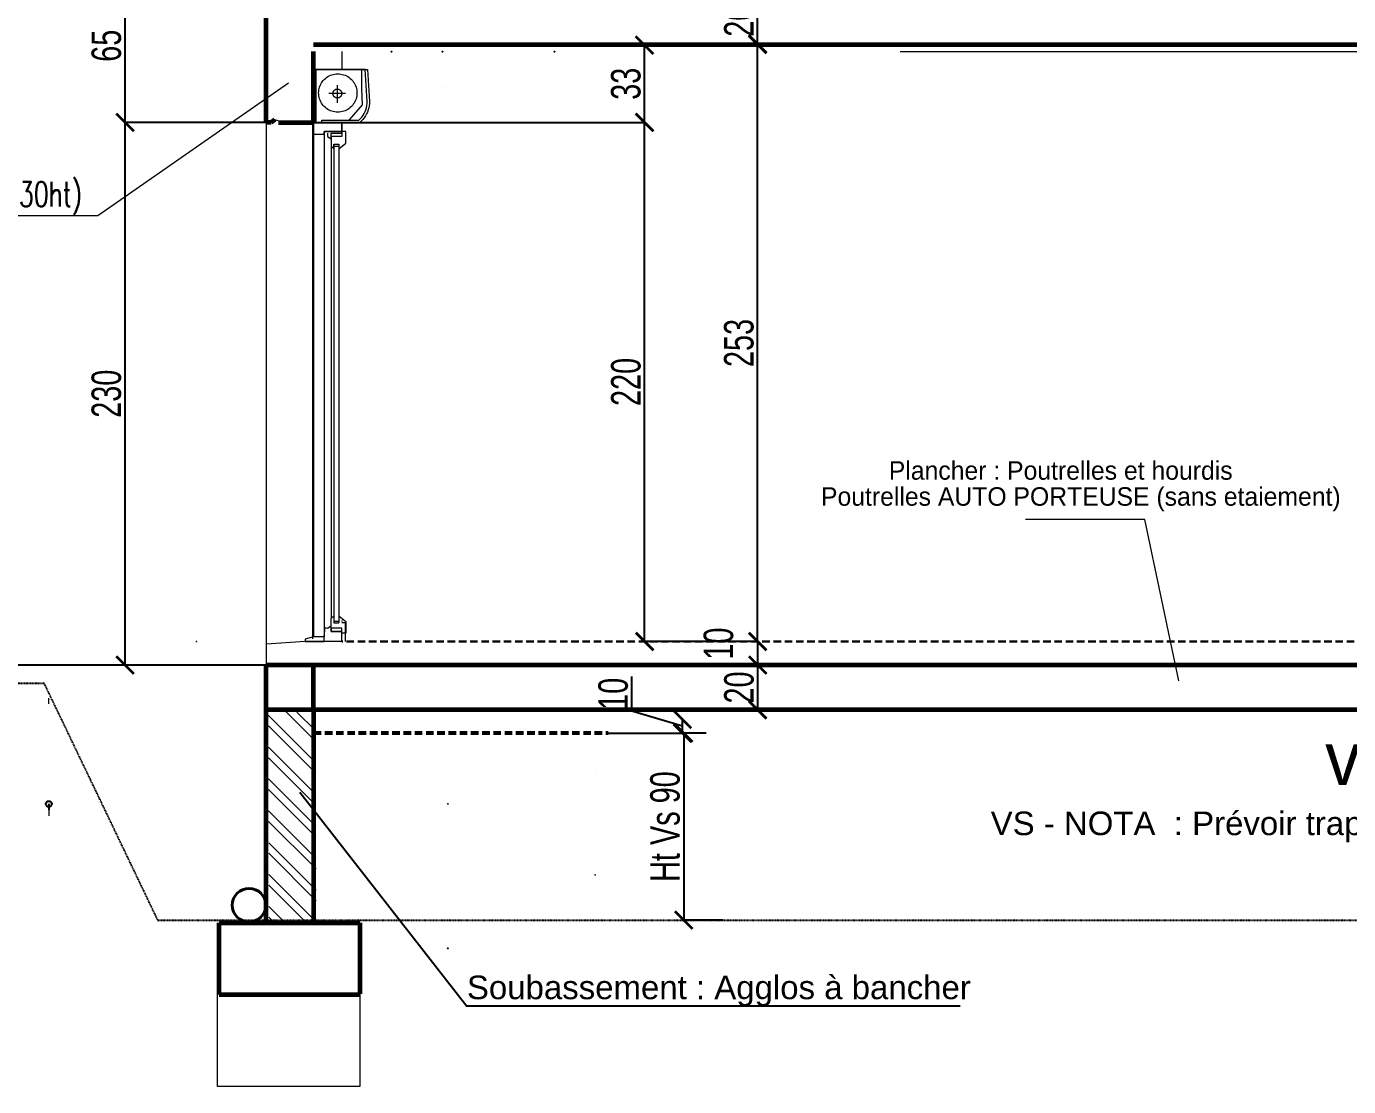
# Model space of a CAD drawing. Header units: metres. Extents: x -12536 to 12621, y -17191 to 9596.
# Drawn here: x -2293 to -1733, y -2888 to -2438 of the extents above; entities that cross this region are included whole.
import ezdxf

# ---------------------------------------------------------------- set-up
doc = ezdxf.new("R2010")
doc.units = ezdxf.units.M
doc.header["$MEASUREMENT"] = 0
doc.header["$PDMODE"] = 2
doc.header["$PDSIZE"] = 0.25
doc.linetypes.add('Cache (2)', pattern=[0.2, 0.1, -0.1])
doc.linetypes.add('CACHE2', pattern=[4.7625, 3.175, -1.5875])
for name, color, linetype, lineweight in [('B-COT', 1, 'Continuous', 18), ('B-HAC', 8, 'Continuous', 9), ('B-TEXT-LINTEAU', 3, 'Continuous', 30), ('B-VOILE-BA', 7, 'Continuous', 60)]:
    doc.layers.add(name, color=color, linetype=linetype, lineweight=lineweight)
for name, color, linetype in [('B-HATCH-RELEVE', 7, 'Continuous'), ('Calque commun', 7, 'Continuous'), ('Cotations', 7, 'Continuous')]:
    doc.layers.add(name, color=color, linetype=linetype)
doc.styles.add('Arial3', font='arial.ttf', dxfattribs={"height": 0.1})
doc.styles.add('Century Gothic4', font='GOTHIC.TTF', dxfattribs={"height": 0.4})
doc.styles.add('TEXTE', font='arial.ttf', dxfattribs={"width": 0.7})
doc.styles.add('TEXTE100', font='romans.shx', dxfattribs={"width": 0.7, "height": 0.3})
doc.dimstyles.new('COT 50', dxfattribs={"dimscale": 0.05, "dimtxt": 250, "dimasz": 150, "dimexe": 1, "dimexo": 2, "dimgap": 30, "dimtad": 1, "dimdec": 1, "dimrnd": 0.5, "dimzin": 12, "dimdsep": 46, "dimtxsty": 'TEXTE', "dimblk1": 'ARCHTICK', "dimblk2": 'ARCHTICK', "dimsah": 1, "dimcen": 0, "dimdle": 1.5, "dimclrd": 1, "dimclre": 1, "dimclrt": 3, "dimadec": 0, "dimazin": 0, "dimtfac": 1, "dimtdec": 1, "dimtmove": 0, "dimatfit": 3, "dimldrblk": 'ARCHTICK', "dimfxl": 1, "dimtolj": 1, "dimtzin": 0, "dimarcsym": 0})

# ---------------------------------------------------------------- blocks, each defined once
blk = doc.blocks.new('_ArchTick')
at = {"color": 0, "linetype": 'ByBlock', "const_width": 0.15}
blk.add_lwpolyline([(-0.5, -0.5), (0.5, 0.5)], dxfattribs=at)
blk = doc.blocks.new('*D1918')
at = {"layer": 'B-HATCH-RELEVE', "color": 1, "lineweight": -2, "transparency": 16777216}
for p, q in [((-1983.49, -2708.87), (-1983.44, -2708.87)), ((-1983.39, -2727.94), (-1983.39, -2708.79)), ((-2037.22, -2727.87), (-1983.34, -2727.87))]:
    blk.add_line(p, q, dxfattribs=at)
at = {"layer": 'Defpoints', "color": 0, "transparency": 16777216}
for p in [(-1983.39, -2708.87), (-1983.39, -2708.87), (-2037.32, -2727.87)]:
    blk.add_point(p, dxfattribs=at)
at = {"layer": 'B-HATCH-RELEVE', "color": 1, "lineweight": -2, "transparency": 16777216, "xscale": 7.5, "yscale": 7.5, "zscale": 7.5}
for p, rotation in [((-1983.39, -2708.87), 90), ((-1983.39, -2727.87), 270)]:
    blk.add_blockref('_ArchTick', p, dxfattribs=dict(at, rotation=rotation))
at = {"layer": 'B-HATCH-RELEVE', "color": 3, "transparency": 16777216, "insert": (-1991.27, -2718.37), "char_height": 12.5, "attachment_point": 5, "rotation": 90, "style": 'TEXTE'}
blk.add_mtext('\\A1;20', dxfattribs=at)
blk = doc.blocks.new('*D1919')
at = {"layer": 'B-HATCH-RELEVE', "color": 1, "lineweight": -2, "transparency": 16777216}
for p, q in [((-1983.39, -2698.86), (-1983.44, -2698.86)), ((-1983.39, -2708.94), (-1983.39, -2698.79)), ((-1983.49, -2708.87), (-1983.44, -2708.87))]:
    blk.add_line(p, q, dxfattribs=at)
at = {"layer": 'Defpoints', "color": 0, "transparency": 16777216}
for p in [(-1983.39, -2698.86), (-1983.29, -2698.86), (-1983.39, -2708.87)]:
    blk.add_point(p, dxfattribs=at)
at = {"layer": 'B-HATCH-RELEVE', "color": 1, "lineweight": -2, "transparency": 16777216, "xscale": 7.5, "yscale": 7.5, "zscale": 7.5}
for p, rotation in [((-1983.39, -2698.86), 90), ((-1983.39, -2708.87), 270)]:
    blk.add_blockref('_ArchTick', p, dxfattribs=dict(at, rotation=rotation))
at = {"layer": 'B-HATCH-RELEVE', "color": 3, "transparency": 16777216, "insert": (-1999.95, -2699.76), "char_height": 12.5, "attachment_point": 5, "rotation": 90, "style": 'TEXTE'}
blk.add_mtext('\\A1;10', dxfattribs=at)
blk = doc.blocks.new('*D1912')
at = {"layer": 'B-HATCH-RELEVE', "color": 1, "lineweight": -2, "transparency": 16777216}
for p, q in [((-1983.53, -2445.83), (-1983.48, -2445.83)), ((-1983.43, -2698.94), (-1983.43, -2445.76)), ((-1983.39, -2698.86), (-1983.48, -2698.86))]:
    blk.add_line(p, q, dxfattribs=at)
at = {"layer": 'Defpoints', "color": 0, "transparency": 16777216}
for p in [(-1983.43, -2445.83), (-1983.43, -2445.83), (-1983.29, -2698.86)]:
    blk.add_point(p, dxfattribs=at)
at = {"layer": 'B-HATCH-RELEVE', "color": 1, "lineweight": -2, "transparency": 16777216, "xscale": 7.5, "yscale": 7.5, "zscale": 7.5}
for p, rotation in [((-1983.43, -2445.83), 90), ((-1983.43, -2698.86), 270)]:
    blk.add_blockref('_ArchTick', p, dxfattribs=dict(at, rotation=rotation))
at = {"layer": 'B-HATCH-RELEVE', "color": 3, "transparency": 16777216, "insert": (-1991.32, -2572.35), "char_height": 12.5, "attachment_point": 5, "rotation": 90, "style": 'TEXTE'}
blk.add_mtext('\\A1;253', dxfattribs=at)
blk = doc.blocks.new('*D1913')
at = {"layer": 'B-HATCH-RELEVE', "color": 1, "lineweight": -2, "transparency": 16777216}
for p, q in [((-1983.49, -2425.86), (-1983.46, -2425.86)), ((-1983.41, -2445.71), (-1983.41, -2425.79)), ((-1983.51, -2445.64), (-1983.46, -2445.64))]:
    blk.add_line(p, q, dxfattribs=at)
at = {"layer": 'Defpoints', "color": 0, "transparency": 16777216}
for p in [(-1983.41, -2425.86), (-1983.39, -2425.86), (-1983.41, -2445.64)]:
    blk.add_point(p, dxfattribs=at)
at = {"layer": 'B-HATCH-RELEVE', "color": 1, "lineweight": -2, "transparency": 16777216, "xscale": 7.5, "yscale": 7.5, "zscale": 7.5}
for p, rotation in [((-1983.41, -2425.86), 90), ((-1983.41, -2445.64), 270)]:
    blk.add_blockref('_ArchTick', p, dxfattribs=dict(at, rotation=rotation))
at = {"layer": 'B-HATCH-RELEVE', "color": 3, "transparency": 16777216, "insert": (-1991.29, -2435.75), "char_height": 12.5, "attachment_point": 5, "rotation": 90, "style": 'TEXTE'}
blk.add_mtext('\\A1;20', dxfattribs=at)
blk = doc.blocks.new('*D1922')
at = {"layer": 'B-HATCH-RELEVE', "color": 1, "lineweight": -2, "transparency": 16777216}
for p, q in [((-2191.77, -2165.86), (-2411.03, -2165.86)), ((-2410.98, -2708.94), (-2410.98, -2165.78)), ((-2191.77, -2708.87), (-2411.03, -2708.87))]:
    blk.add_line(p, q, dxfattribs=at)
at = {"layer": 'Defpoints', "color": 0, "transparency": 16777216}
for p in [(-2410.98, -2165.86), (-2191.67, -2165.86), (-2191.67, -2708.87)]:
    blk.add_point(p, dxfattribs=at)
at = {"layer": 'B-HATCH-RELEVE', "color": 1, "lineweight": -2, "transparency": 16777216, "xscale": 7.5, "yscale": 7.5, "zscale": 7.5}
for p, rotation in [((-2410.98, -2165.86), 90), ((-2410.98, -2708.87), 270)]:
    blk.add_blockref('_ArchTick', p, dxfattribs=dict(at, rotation=rotation))
at = {"layer": 'B-HATCH-RELEVE', "color": 3, "transparency": 16777216, "insert": (-2418.87, -2437.36), "char_height": 12.5, "attachment_point": 5, "rotation": 90, "style": 'TEXTE'}
blk.add_mtext('\\A1;543', dxfattribs=at)
blk = doc.blocks.new('*D1923')
at = {"layer": 'B-HATCH-RELEVE', "color": 1, "lineweight": -2, "transparency": 16777216}
for p, q in [((-2191.77, -2478.86), (-2251.53, -2478.86)), ((-2251.48, -2708.94), (-2251.48, -2478.79)), ((-2236.98, -2708.87), (-2251.53, -2708.87))]:
    blk.add_line(p, q, dxfattribs=at)
at = {"layer": 'Defpoints', "color": 0, "transparency": 16777216}
for p in [(-2251.48, -2478.86), (-2191.67, -2478.86), (-2236.88, -2708.87)]:
    blk.add_point(p, dxfattribs=at)
at = {"layer": 'B-HATCH-RELEVE', "color": 1, "lineweight": -2, "transparency": 16777216, "xscale": 7.5, "yscale": 7.5, "zscale": 7.5}
for p, rotation in [((-2251.48, -2478.86), 90), ((-2251.48, -2708.87), 270)]:
    blk.add_blockref('_ArchTick', p, dxfattribs=dict(at, rotation=rotation))
at = {"layer": 'B-HATCH-RELEVE', "color": 3, "transparency": 16777216, "insert": (-2259.36, -2593.86), "char_height": 12.5, "attachment_point": 5, "rotation": 90, "style": 'TEXTE'}
blk.add_mtext('\\A1;230', dxfattribs=at)
blk = doc.blocks.new('*D1924')
at = {"layer": 'B-HATCH-RELEVE', "color": 1, "lineweight": -2, "transparency": 16777216}
for p, q in [((-2191.77, -2413.86), (-2251.53, -2413.86)), ((-2251.48, -2478.94), (-2251.48, -2413.79)), ((-2191.77, -2478.86), (-2251.53, -2478.86))]:
    blk.add_line(p, q, dxfattribs=at)
at = {"layer": 'Defpoints', "color": 0, "transparency": 16777216}
for p in [(-2251.48, -2413.86), (-2191.67, -2413.86), (-2191.67, -2478.86)]:
    blk.add_point(p, dxfattribs=at)
at = {"layer": 'B-HATCH-RELEVE', "color": 1, "lineweight": -2, "transparency": 16777216, "xscale": 7.5, "yscale": 7.5, "zscale": 7.5}
for p, rotation in [((-2251.48, -2413.86), 90), ((-2251.48, -2478.86), 270)]:
    blk.add_blockref('_ArchTick', p, dxfattribs=dict(at, rotation=rotation))
at = {"layer": 'B-HATCH-RELEVE', "color": 3, "transparency": 16777216, "insert": (-2259.36, -2446.36), "char_height": 12.5, "attachment_point": 5, "rotation": 90, "style": 'TEXTE'}
blk.add_mtext('\\A1;65', dxfattribs=at)
blk = doc.blocks.new('*D1927')
at = {"layer": 'B-HATCH-RELEVE', "color": 1, "lineweight": -2, "transparency": 16777216}
for p, q in [((-2171.57, -2478.86), (-2031.25, -2478.86)), ((-2031.3, -2698.94), (-2031.3, -2478.79)), ((-1983.54, -2698.86), (-2031.35, -2698.86))]:
    blk.add_line(p, q, dxfattribs=at)
at = {"layer": 'Defpoints', "color": 0, "transparency": 16777216}
for p in [(-2171.67, -2478.86), (-2031.3, -2478.86), (-1983.44, -2698.86)]:
    blk.add_point(p, dxfattribs=at)
at = {"layer": 'B-HATCH-RELEVE', "color": 1, "lineweight": -2, "transparency": 16777216, "xscale": 7.5, "yscale": 7.5, "zscale": 7.5}
for p, rotation in [((-2031.3, -2478.86), 90), ((-2031.3, -2698.86), 270)]:
    blk.add_blockref('_ArchTick', p, dxfattribs=dict(at, rotation=rotation))
at = {"layer": 'B-HATCH-RELEVE', "color": 3, "transparency": 16777216, "insert": (-2039.19, -2588.86), "char_height": 12.5, "attachment_point": 5, "rotation": 90, "style": 'TEXTE'}
blk.add_mtext('\\A1;220', dxfattribs=at)
blk = doc.blocks.new('*D1928')
at = {"layer": 'B-HATCH-RELEVE', "color": 1, "lineweight": -2, "transparency": 16777216}
for p, q in [((-2031.44, -2446.09), (-2031.39, -2446.09)), ((-2031.34, -2478.94), (-2031.34, -2446.02)), ((-2171.57, -2478.86), (-2031.29, -2478.86))]:
    blk.add_line(p, q, dxfattribs=at)
at = {"layer": 'Defpoints', "color": 0, "transparency": 16777216}
for p in [(-2031.34, -2446.09), (-2031.34, -2446.09), (-2171.67, -2478.86)]:
    blk.add_point(p, dxfattribs=at)
at = {"layer": 'B-HATCH-RELEVE', "color": 1, "lineweight": -2, "transparency": 16777216, "xscale": 7.5, "yscale": 7.5, "zscale": 7.5}
for p, rotation in [((-2031.34, -2446.09), 90), ((-2031.34, -2478.86), 270)]:
    blk.add_blockref('_ArchTick', p, dxfattribs=dict(at, rotation=rotation))
at = {"layer": 'B-HATCH-RELEVE', "color": 3, "transparency": 16777216, "insert": (-2039.22, -2462.48), "char_height": 12.5, "attachment_point": 5, "rotation": 90, "style": 'TEXTE'}
blk.add_mtext('\\A1;33', dxfattribs=at)
blk = doc.blocks.new('*D1916')
at = {"layer": 'B-HATCH-RELEVE', "color": 1, "lineweight": -2, "transparency": 16777216}
for p, q in [((-2005.26, -2737.73), (-2014.77, -2737.73)), ((-2014.72, -2737.65), (-2014.72, -2817.01)), ((-1998.09, -2816.94), (-2014.77, -2816.94))]:
    blk.add_line(p, q, dxfattribs=at)
at = {"layer": 'Defpoints', "color": 0, "transparency": 16777216}
for p in [(-2005.16, -2737.73, 0), (-2014.72, -2816.94), (-1997.99, -2816.94, 0)]:
    blk.add_point(p, dxfattribs=at)
at = {"layer": 'B-HATCH-RELEVE', "color": 1, "lineweight": -2, "transparency": 16777216, "xscale": 7.5, "yscale": 7.5, "zscale": 7.5}
for p, rotation in [((-2014.72, -2737.73), 90), ((-2014.72, -2816.94), 270)]:
    blk.add_blockref('_ArchTick', p, dxfattribs=dict(at, rotation=rotation))
at = {"layer": 'B-HATCH-RELEVE', "color": 3, "transparency": 16777216, "insert": (-2022.61, -2777.33), "char_height": 12.5, "attachment_point": 5, "rotation": 90, "style": 'TEXTE'}
blk.add_mtext('\\A1;Ht Vs 90', dxfattribs=at)
blk = doc.blocks.new('*D1917')
at = {"layer": 'B-HATCH-RELEVE', "color": 1, "lineweight": -2, "transparency": 16777216}
for p, q in [((-2036.71, -2728.4), (-2036.71, -2713.72)), ((-2015.26, -2734.83), (-2036.71, -2728.4)), ((-2015.36, -2731.93), (-2015.31, -2731.93)), ((-2015.26, -2737.8), (-2015.26, -2731.86)), ((-2047.09, -2737.73), (-2015.21, -2737.73))]:
    blk.add_line(p, q, dxfattribs=at)
at = {"layer": 'Defpoints', "color": 0, "transparency": 16777216}
for p in [(-2015.26, -2731.93), (-2015.26, -2731.93), (-2047.19, -2737.73)]:
    blk.add_point(p, dxfattribs=at)
at = {"layer": 'B-HATCH-RELEVE', "color": 1, "lineweight": -2, "transparency": 16777216, "xscale": 7.5, "yscale": 7.5, "zscale": 7.5}
for p, rotation in [((-2015.26, -2731.93), 90), ((-2015.26, -2737.73), 270)]:
    blk.add_blockref('_ArchTick', p, dxfattribs=dict(at, rotation=rotation))
at = {"layer": 'B-HATCH-RELEVE', "color": 3, "transparency": 16777216, "insert": (-2044.59, -2721.06), "char_height": 12.5, "attachment_point": 5, "rotation": 90, "style": 'TEXTE'}
blk.add_mtext('\\A1;10', dxfattribs=at)

msp = doc.modelspace()

# ---------------------------------------------------------------- hatches: boundary and pattern name
at = {"layer": 'B-HAC'}
h = msp.add_hatch(dxfattribs=at)
h.set_pattern_fill('ANSI32', color=1, angle=-90)
h.set_pattern_definition([(315, (89915.155, 60194.597), (6.7351921, 6.7351921), []), (315, (89915.155, 60190.107), (6.7351921, 6.7351921), [])])
h.paths.add_polyline_path([(-2170.793, -2728.876), (-2190.791, -2728.605), (-2190.494, -2817.934), (-2170.494, -2817.934)])

# ---------------------------------------------------------------- linework, layer by layer
at = {"color": 0, "linetype": 'ByBlock', "lineweight": -2}
for p, q in [((-2138.521, -2448.864), (-2138.521, -2448.839)), ((-2116.913, -2448.864), (-2116.913, -2448.889)), ((-2069.472, -2448.864), (-2069.472, -2448.839)), ((-2069.472, -2448.864), (-2069.472, -2448.889)), ((-2116.913, -2478.864), (-2116.913, -2478.839)), ((-2116.913, -2478.864), (-2116.913, -2478.889)), ((-2221.2, -2698.865), (-2221.2, -2698.84)), ((-2116.913, -2698.864), (-2116.913, -2698.839)), ((-2069.472, -2698.864), (-2069.472, -2698.839)), ((-2052.23, -2698.864), (-2052.23, -2698.839)), ((-2052.23, -2698.864), (-2052.23, -2698.889)), ((-2052.23, -2708.865), (-2052.23, -2708.84)), ((-2052.23, -2708.865), (-2052.23, -2708.89)), ((-2114.711, -2727.866), (-2114.711, -2727.891)), ((-2191.672, -2747.85), (-2191.647, -2747.85)), ((-2171.672, -2747.85), (-2171.697, -2747.85)), ((-2283.78, -2767.74), (-2283.78, -2770.24)), ((-2114.711, -2767.74), (-2114.711, -2767.715)), ((-2114.711, -2767.74), (-2114.711, -2767.765)), ((-2052.23, -2797.74), (-2052.23, -2797.715)), ((-2114.711, -2828.939), (-2114.711, -2828.914)), ((-2211.303, -2839.006), (-2211.278, -2839.006)), ((-2151.672, -2839.006), (-2151.697, -2839.006))]:
    msp.add_line(p, q, dxfattribs=at)
at = {"color": 6, "lineweight": 18}
for p, q in [((-1819.263, -2647.22), (-1869.838, -2647.22)), ((-1804.906, -2715.59), (-1819.263, -2647.22))]:
    msp.add_line(p, q, dxfattribs=at)
at = {"color": 3, "linetype": 'Cache (2)'}
for p, q in [((-2285.69, -2716.68), (-2333.969, -2716.68)), ((-2237.411, -2817.382), (-2285.69, -2716.68)), ((-1254.629, -2817.126), (-2237.411, -2817.126))]:
    msp.add_line(p, q, dxfattribs=at)
for p, q in [((-2106.639, -2853.524), (-2177.354, -2762.875)), ((-1897.52, -2853.512), (-2106.775, -2853.512))]:
    msp.add_line(p, q)
at = {"color": 0, "linetype": 'ByBlock', "lineweight": -2}
for centre, radius in [((-2138.521, -2448.864), 0.0125), ((-2116.913, -2448.864), 0.0125), ((-2069.472, -2448.864), 0.0125), ((-2069.472, -2448.864), 0.0125), ((-2116.913, -2478.864), 0.0125), ((-2116.913, -2478.864), 0.0125), ((-2221.2, -2698.865), 0.0125), ((-2116.913, -2698.864), 0.0125), ((-2069.472, -2698.864), 0.0125), ((-2052.23, -2698.864), 0.0125), ((-2052.23, -2698.864), 0.0125), ((-2052.23, -2708.865), 0.0125), ((-2052.23, -2708.865), 0.0125), ((-2114.711, -2727.866), 0.0125), ((-2191.672, -2747.85), 0.0125), ((-2171.672, -2747.85), 0.0125), ((-2283.78, -2767.74), 1.25), ((-2114.711, -2767.74), 0.0125), ((-2114.711, -2767.74), 0.0125), ((-2052.23, -2797.74), 0.0125), ((-2114.711, -2828.939), 0.0125), ((-2211.303, -2839.006), 0.0125), ((-2151.672, -2839.006), 0.0125)]:
    msp.add_circle(centre, radius, dxfattribs=at)
at = {"color": 6, "lineweight": 40}
msp.add_circle((-2198.935, -2810.641), 7.105, dxfattribs=at)
at = {"layer": 'B-COT'}
for p, q in [((-2262.976, -2518.256), (-2182.284, -2462.139)), ((-2342.709, -2518.256), (-2262.976, -2518.256))]:
    msp.add_line(p, q, dxfattribs=at)
at = {"layer": 'B-COT', "color": 0, "linetype": 'CACHE2', "lineweight": 53}
msp.add_line((-2171.565, -2737.526), (-2046.753, -2737.616), dxfattribs=at)
at = {"layer": 'B-COT'}
msp.add_lwpolyline([(-2212.298, -2848.223), (-2152.02, -2848.223), (-2152.02, -2887.525), (-2212.298, -2887.525)], close=True, dxfattribs=at)
at = {"layer": 'B-VOILE-BA'}
for p, q in [((-2191.672, -2478.864), (-2191.672, -2413.863)), ((-2171.672, -2445.864), (-1311.511, -2445.864)), ((-2171.672, -2478.863), (-2171.672, -2448.864)), ((-2189.523, -2478.864), (-2191.672, -2478.864)), ((-2188.023, -2477.706), (-2189.523, -2478.863)), ((-2186.493, -2478.864), (-2171.672, -2478.864)), ((-2191.672, -2818.178), (-2191.672, -2708.865)), ((-1291.511, -2708.865), (-2191.672, -2708.865)), ((-2171.672, -2727.866), (-2171.672, -2708.865)), ((-1311.51, -2727.866), (-2191.672, -2727.866)), ((-2171.672, -2727.866), (-2171.672, -2818.178)), ((-2211.672, -2818.178), (-2151.956, -2818.178)), ((-2211.672, -2848.178), (-2211.672, -2818.178)), ((-2151.956, -2818.178), (-2151.956, -2848.178)), ((-2151.956, -2848.698), (-2211.672, -2848.698))]:
    msp.add_line(p, q, dxfattribs=at)
at = {"layer": 'Calque commun', "color": 7, "linetype": 'Continuous', "lineweight": 20}
for p, q in [((-2171.672, -2448.864), (-2171.672, -2478.864)), ((-2171.672, -2448.865), (-2171.672, -2478.864)), ((-2159.672, -2448.864), (-2159.672, -2456.497)), ((-1923.059, -2448.864), (-1358.536, -2448.864)), ((-2184.022, -2478.863), (-2188.023, -2477.706)), ((-2184.022, -2478.864), (-2171.672, -2478.864)), ((-2172.012, -2478.864), (-2159.672, -2478.864)), ((-2171.672, -2478.864), (-2171.672, -2483.862)), ((-2159.672, -2481.806), (-2159.672, -2478.864)), ((-2159.672, -2478.864), (-2159.672, -2482.666)), ((-2171.672, -2483.862), (-2167.18, -2483.862)), ((-2159.672, -2482.666), (-2167.18, -2482.666)), ((-2167.18, -2482.666), (-2167.18, -2483.862)), ((-2167.18, -2483.862), (-2167.18, -2482.666)), ((-2167.18, -2482.666), (-2159.672, -2482.666)), ((-2175.12, -2698.865), (-2191.672, -2699.97)), ((-2191.672, -2699.97), (-2191.672, -2708.865)), ((-2159.672, -2698.865), (-2175.12, -2698.865)), ((-2161.671, -2708.865), (-2161.671, -2708.865)), ((-2161.671, -2708.865), (-2161.671, -2708.865)), ((-2161.671, -2708.865), (-2161.671, -2708.865)), ((-2161.671, -2708.865), (-2161.671, -2708.865))]:
    msp.add_line(p, q, dxfattribs=at)
at = {"layer": 'Calque commun', "color": 7, "linetype": 'Continuous', "lineweight": 5}
for p, q in [((-2151.091, -2464.426), (-2151.091, -2456.497)), ((-2161.528, -2470.59), (-2161.528, -2463.107)), ((-2150.81, -2471.375), (-2151.091, -2464.426)), ((-2158.122, -2466.62), (-2165.129, -2466.62)), ((-2156.377, -2477.756), (-2150.81, -2471.375)), ((-2156.377, -2477.756), (-2150.81, -2471.375)), ((-2191.672, -2478.864), (-2191.672, -2702.055)), ((-2172.012, -2478.864), (-2159.672, -2478.864)), ((-2172.012, -2478.864), (-2159.672, -2478.864)), ((-2172.012, -2478.864), (-2172.012, -2697.768)), ((-2159.672, -2478.864), (-2171.672, -2478.864)), ((-2159.672, -2478.864), (-2171.672, -2478.864)), ((-2159.672, -2483.363), (-2159.672, -2478.864)), ((-2159.672, -2483.363), (-2159.672, -2478.864)), ((-2171.672, -2483.862), (-2171.672, -2696.864)), ((-2167.18, -2483.862), (-2167.174, -2696.865)), ((-2165.671, -2483.363), (-2165.671, -2484.863)), ((-2165.671, -2483.363), (-2165.671, -2484.863)), ((-2165.671, -2484.863), (-2164.172, -2485.864)), ((-2165.671, -2484.863), (-2164.172, -2485.864)), ((-2164.172, -2484.863), (-2164.172, -2483.363)), ((-2164.172, -2483.363), (-2159.672, -2483.363)), ((-2164.172, -2484.863), (-2164.172, -2483.363)), ((-2164.172, -2483.363), (-2159.672, -2483.363)), ((-2164.172, -2485.864), (-2164.172, -2484.863)), ((-2159.672, -2484.863), (-2164.172, -2484.863)), ((-2164.172, -2484.863), (-2164.172, -2488.939)), ((-2164.172, -2485.864), (-2164.172, -2484.863)), ((-2159.672, -2484.863), (-2164.172, -2484.863)), ((-2164.172, -2484.863), (-2164.172, -2488.939)), ((-2160.946, -2490.099), (-2157.873, -2487.666)), ((-2160.946, -2490.099), (-2157.873, -2487.666)), ((-2157.873, -2482.666), (-2159.672, -2482.666)), ((-2159.672, -2482.666), (-2159.672, -2484.863)), ((-2157.873, -2482.666), (-2159.672, -2482.666)), ((-2159.672, -2482.666), (-2159.672, -2484.863)), ((-2157.873, -2487.666), (-2157.873, -2482.666)), ((-2157.873, -2487.666), (-2157.873, -2482.666)), ((-2164.172, -2488.939), (-2162.946, -2490.096)), ((-2164.172, -2488.939), (-2162.946, -2490.096)), ((-2164.172, -2488.939), (-2164.172, -2689.096)), ((-2162.946, -2488.939), (-2162.946, -2488.131)), ((-2162.946, -2488.131), (-2160.946, -2488.131)), ((-2162.946, -2488.939), (-2162.946, -2488.131)), ((-2162.946, -2488.131), (-2160.946, -2488.131)), ((-2162.946, -2488.131), (-2162.946, -2690.899)), ((-2162.946, -2490.096), (-2162.946, -2488.939)), ((-2162.946, -2488.939), (-2160.946, -2488.939)), ((-2162.946, -2490.096), (-2162.946, -2488.939)), ((-2162.946, -2488.939), (-2160.946, -2488.939)), ((-2160.946, -2488.131), (-2160.946, -2490.099)), ((-2160.946, -2488.131), (-2160.946, -2490.099)), ((-2160.946, -2488.131), (-2160.946, -2690.899)), ((-2164.172, -2689.096), (-2162.946, -2687.94)), ((-2164.172, -2693.172), (-2164.172, -2689.096)), ((-2160.946, -2687.936), (-2157.873, -2690.37)), ((-2167.174, -2696.865), (-2166.732, -2692.946)), ((-2166.732, -2692.946), (-2165.671, -2693.172)), ((-2165.671, -2693.172), (-2164.172, -2692.172)), ((-2164.172, -2694.672), (-2164.172, -2691.888)), ((-2164.172, -2693.172), (-2164.172, -2694.672)), ((-2159.672, -2693.172), (-2164.172, -2693.172)), ((-2159.672, -2694.672), (-2164.172, -2694.672)), ((-2164.172, -2694.672), (-2159.672, -2694.672)), ((-2162.946, -2690.305), (-2160.946, -2690.305)), ((-2162.946, -2690.899), (-2160.946, -2690.899)), ((-2159.672, -2689.983), (-2159.672, -2690.393)), ((-2159.672, -2690.864), (-2158.172, -2690.864)), ((-2159.672, -2698.672), (-2159.672, -2693.172)), ((-2158.172, -2690.864), (-2158.172, -2698.864)), ((-2157.873, -2690.37), (-2157.873, -2695.37)), ((-2157.873, -2695.37), (-2159.672, -2695.37))]:
    msp.add_line(p, q, dxfattribs=at)
at = {"layer": 'Calque commun', "color": 5, "linetype": 'CACHE2', "lineweight": 30}
msp.add_line((-1311.511, -2698.865), (-2159.672, -2698.865), dxfattribs=at)
at = {"layer": 'Calque commun', "color": 7, "linetype": 'Continuous', "lineweight": 5}
for points, invisible_edges in [([(-2171.672, -2456.497), (-2170.671, -2478.864), (-2171.672, -2478.864)], 1), ([(-2170.671, -2456.497), (-2170.671, -2478.864), (-2171.672, -2456.497)], 14), ([(-2171.672, -2456.497), (-2148.784, -2456.497), (-2149.699, -2456.497)], 14), ([(-2149.699, -2456.497), (-2170.671, -2456.497), (-2171.672, -2456.497)], 14), ([(-2170.671, -2456.497), (-2171.672, -2478.864), (-2171.672, -2456.497)], 13), ([(-2170.671, -2456.497), (-2170.671, -2478.864), (-2171.672, -2478.864)], 12), ([(-2166.612, -2460.207), (-2166.111, -2459.812), (-2165.024, -2459.145)], 14), ([(-2166.111, -2459.812), (-2165.581, -2459.457), (-2165.024, -2459.145)], 12), ([(-2165.024, -2459.145), (-2164.444, -2458.878), (-2163.845, -2458.657)], 12), ([(-2162.606, -2458.36), (-2163.845, -2458.657), (-2163.231, -2458.484)], 1), ([(-2162.606, -2458.36), (-2161.972, -2458.285), (-2161.334, -2458.26)], 12), ([(-2161.334, -2458.26), (-2160.696, -2458.285), (-2160.063, -2458.36)], 12), ([(-2157.645, -2459.145), (-2160.063, -2458.36), (-2159.437, -2458.484)], 13), ([(-2157.645, -2459.145), (-2159.437, -2458.484), (-2158.823, -2458.657)], 13), ([(-2157.645, -2459.145), (-2158.823, -2458.657), (-2158.224, -2458.878)], 1), ([(-2157.645, -2459.145), (-2157.088, -2459.457), (-2156.557, -2459.812)], 12), ([(-2157.645, -2459.145), (-2156.557, -2459.812), (-2156.056, -2460.207)], 13), ([(-2148.784, -2456.497), (-2148.867, -2469.989), (-2149.699, -2456.497)], 13), ([(-2148.784, -2456.497), (-2148.867, -2469.989), (-2149.699, -2456.497)], 13), ([(-2148.784, -2456.497), (-2147.877, -2469.989), (-2148.867, -2469.989)], 14), ([(-2148.784, -2456.497), (-2147.877, -2469.989), (-2148.867, -2469.989)], 14), ([(-2169.361, -2465.115), (-2169.461, -2466.387), (-2169.436, -2465.749)], 1), ([(-2168.575, -2462.697), (-2169.361, -2465.115), (-2169.237, -2464.49)], 13), ([(-2169.063, -2463.875), (-2168.575, -2462.697), (-2169.237, -2464.49)], 3), ([(-2169.063, -2463.875), (-2168.843, -2463.276), (-2168.575, -2462.697)], 12), ([(-2168.575, -2462.697), (-2167.909, -2461.61), (-2167.514, -2461.109)], 13), ([(-2168.575, -2462.697), (-2168.264, -2462.14), (-2167.909, -2461.61)], 12), ([(-2166.612, -2460.207), (-2167.514, -2461.109), (-2167.081, -2460.64)], 1), ([(-2162.752, -2465.186), (-2162.384, -2464.94), (-2162.861, -2465.287)], 3), ([(-2162.752, -2465.186), (-2162.636, -2465.095), (-2162.384, -2464.94)], 14), ([(-2162.636, -2465.095), (-2162.513, -2465.012), (-2162.384, -2464.94)], 12), ([(-2162.384, -2464.94), (-2162.25, -2464.878), (-2162.111, -2464.827)], 12), ([(-2162.111, -2464.827), (-2161.968, -2464.786), (-2161.823, -2464.758)], 12), ([(-2161.823, -2464.758), (-2161.676, -2464.74), (-2161.528, -2464.734)], 12), ([(-2161.528, -2464.734), (-2161.38, -2464.74), (-2161.233, -2464.758)], 12), ([(-2160.945, -2464.827), (-2161.233, -2464.758), (-2161.088, -2464.786)], 1), ([(-2160.672, -2464.94), (-2160.945, -2464.827), (-2160.806, -2464.878)], 1), ([(-2160.672, -2464.94), (-2160.303, -2465.186), (-2160.195, -2465.287)], 13), ([(-2160.672, -2464.94), (-2160.419, -2465.095), (-2160.303, -2465.186)], 13), ([(-2160.672, -2464.94), (-2160.543, -2465.012), (-2160.419, -2465.095)], 12), ([(-2155.154, -2461.109), (-2156.056, -2460.207), (-2155.587, -2460.64)], 1), ([(-2155.154, -2461.109), (-2154.759, -2461.61), (-2154.093, -2462.697)], 14), ([(-2154.093, -2462.697), (-2154.759, -2461.61), (-2154.405, -2462.14)], 1), ([(-2154.093, -2462.697), (-2153.605, -2463.875), (-2153.432, -2464.49)], 13), ([(-2154.093, -2462.697), (-2153.432, -2464.49), (-2153.307, -2465.115)], 13), ([(-2154.093, -2462.697), (-2153.826, -2463.276), (-2153.605, -2463.875)], 12), ([(-2153.207, -2466.387), (-2153.307, -2465.115), (-2153.232, -2465.749)], 1), ([(-2169.461, -2466.387), (-2169.361, -2467.658), (-2169.436, -2467.024)], 1), ([(-2169.361, -2467.658), (-2169.063, -2468.898), (-2169.237, -2468.284)], 1), ([(-2168.575, -2470.076), (-2168.843, -2469.497), (-2169.063, -2468.898)], 12), ([(-2168.575, -2470.076), (-2167.514, -2471.665), (-2167.909, -2471.163)], 13), ([(-2168.575, -2470.076), (-2167.909, -2471.163), (-2168.264, -2470.633)], 1), ([(-2163.414, -2466.62), (-2163.408, -2466.472), (-2163.39, -2466.325)], 12), ([(-2163.39, -2466.915), (-2163.408, -2466.768), (-2163.414, -2466.62)], 12), ([(-2163.321, -2466.037), (-2163.39, -2466.325), (-2163.362, -2466.18)], 1), ([(-2163.39, -2466.915), (-2163.321, -2467.203), (-2163.362, -2467.06)], 1), ([(-2163.321, -2466.037), (-2163.27, -2465.898), (-2163.208, -2465.764)], 12), ([(-2163.208, -2467.476), (-2163.27, -2467.342), (-2163.321, -2467.203)], 12), ([(-2162.861, -2465.287), (-2163.208, -2465.764), (-2162.962, -2465.395)], 3), ([(-2163.053, -2465.511), (-2162.962, -2465.395), (-2163.208, -2465.764)], 14), ([(-2163.053, -2465.511), (-2163.208, -2465.764), (-2163.136, -2465.635)], 1), ([(-2163.053, -2467.729), (-2163.208, -2467.476), (-2162.962, -2467.845)], 3), ([(-2163.053, -2467.729), (-2163.136, -2467.605), (-2163.208, -2467.476)], 12), ([(-2162.861, -2467.953), (-2162.962, -2467.845), (-2163.208, -2467.476)], 14), ([(-2162.861, -2467.953), (-2162.384, -2468.3), (-2162.752, -2468.054)], 3), ([(-2162.636, -2468.146), (-2162.752, -2468.054), (-2162.384, -2468.3)], 14), ([(-2162.384, -2468.3), (-2162.513, -2468.228), (-2162.636, -2468.146)], 12), ([(-2162.111, -2468.413), (-2162.25, -2468.362), (-2162.384, -2468.3)], 12), ([(-2161.823, -2468.482), (-2161.968, -2468.454), (-2162.111, -2468.413)], 12), ([(-2161.823, -2468.482), (-2161.528, -2468.506), (-2161.676, -2468.5)], 1), ([(-2161.233, -2468.482), (-2161.38, -2468.5), (-2161.528, -2468.506)], 12), ([(-2160.945, -2468.413), (-2161.088, -2468.454), (-2161.233, -2468.482)], 12), ([(-2160.672, -2468.3), (-2160.806, -2468.362), (-2160.945, -2468.413)], 12), ([(-2160.672, -2468.3), (-2160.195, -2467.953), (-2160.303, -2468.054)], 13), ([(-2160.672, -2468.3), (-2160.303, -2468.054), (-2160.419, -2468.146)], 13), ([(-2160.672, -2468.3), (-2160.419, -2468.146), (-2160.543, -2468.228)], 1), ([(-2159.848, -2465.764), (-2160.195, -2465.287), (-2160.094, -2465.395)], 13), ([(-2160.195, -2467.953), (-2159.848, -2467.476), (-2160.094, -2467.845)], 3), ([(-2159.848, -2465.764), (-2160.094, -2465.395), (-2160.002, -2465.511)], 13), ([(-2160.002, -2467.729), (-2160.094, -2467.845), (-2159.848, -2467.476)], 14), ([(-2159.848, -2465.764), (-2160.002, -2465.511), (-2159.92, -2465.635)], 1), ([(-2160.002, -2467.729), (-2159.848, -2467.476), (-2159.92, -2467.605)], 1), ([(-2159.848, -2465.764), (-2159.786, -2465.898), (-2159.735, -2466.037)], 12), ([(-2159.848, -2467.476), (-2159.735, -2467.203), (-2159.786, -2467.342)], 1), ([(-2159.666, -2466.325), (-2159.735, -2466.037), (-2159.694, -2466.18)], 1), ([(-2159.666, -2466.915), (-2159.694, -2467.06), (-2159.735, -2467.203)], 12), ([(-2159.666, -2466.325), (-2159.648, -2466.472), (-2159.642, -2466.62)], 12), ([(-2159.642, -2466.62), (-2159.648, -2466.768), (-2159.666, -2466.915)], 12), ([(-2154.093, -2470.076), (-2154.759, -2471.163), (-2155.154, -2471.665)], 13), ([(-2154.093, -2470.076), (-2154.405, -2470.633), (-2154.759, -2471.163)], 12), ([(-2154.093, -2470.076), (-2153.307, -2467.658), (-2153.432, -2468.284)], 13), ([(-2154.093, -2470.076), (-2153.432, -2468.284), (-2153.605, -2468.898)], 13), ([(-2154.093, -2470.076), (-2153.605, -2468.898), (-2153.826, -2469.497)], 1), ([(-2153.207, -2466.387), (-2153.232, -2467.024), (-2153.307, -2467.658)], 12), ([(-2148.903, -2470.875), (-2148.02, -2471.816), (-2149.013, -2471.755)], 3), ([(-2148.903, -2470.875), (-2148.02, -2471.816), (-2149.013, -2471.755)], 3), ([(-2148.903, -2470.875), (-2148.867, -2469.989), (-2147.912, -2470.905)], 14), ([(-2148.903, -2470.875), (-2148.867, -2469.989), (-2147.912, -2470.905)], 14), ([(-2148.903, -2470.875), (-2147.912, -2470.905), (-2148.02, -2471.816)], 13), ([(-2148.903, -2470.875), (-2147.912, -2470.905), (-2148.02, -2471.816)], 13), ([(-2147.877, -2469.989), (-2147.912, -2470.905), (-2148.867, -2469.989)], 14), ([(-2147.877, -2469.989), (-2147.912, -2470.905), (-2148.867, -2469.989)], 14), ([(-2166.612, -2472.566), (-2167.081, -2472.133), (-2167.514, -2471.665)], 12), ([(-2165.024, -2473.628), (-2166.111, -2472.962), (-2166.612, -2472.566)], 13), ([(-2165.024, -2473.628), (-2165.581, -2473.316), (-2166.111, -2472.962)], 12), ([(-2165.024, -2473.628), (-2163.845, -2474.116), (-2164.444, -2473.895)], 1), ([(-2162.606, -2474.413), (-2163.231, -2474.289), (-2163.845, -2474.116)], 12), ([(-2162.606, -2474.413), (-2161.334, -2474.513), (-2161.972, -2474.489)], 1), ([(-2160.063, -2474.413), (-2160.696, -2474.489), (-2161.334, -2474.513)], 12), ([(-2158.823, -2474.116), (-2159.437, -2474.289), (-2160.063, -2474.413)], 12), ([(-2157.645, -2473.628), (-2158.224, -2473.895), (-2158.823, -2474.116)], 12), ([(-2157.645, -2473.628), (-2156.056, -2472.566), (-2156.557, -2472.962)], 13), ([(-2157.645, -2473.628), (-2156.557, -2472.962), (-2157.088, -2473.316)], 1), ([(-2155.154, -2471.665), (-2155.587, -2472.133), (-2156.056, -2472.566)], 12), ([(-2150.114, -2476.849), (-2151.149, -2476.57), (-2150.629, -2475.851)], 13), ([(-2151.149, -2476.57), (-2150.629, -2475.851), (-2150.114, -2476.849)], 14), ([(-2150.17, -2475.092), (-2149.603, -2476.088), (-2150.629, -2475.851)], 3), ([(-2149.603, -2476.088), (-2150.629, -2475.851), (-2150.17, -2475.092)], 13), ([(-2150.114, -2476.849), (-2150.629, -2475.851), (-2149.603, -2476.088)], 3), ([(-2149.603, -2476.088), (-2150.114, -2476.849), (-2150.629, -2475.851)], 14), ([(-2150.17, -2475.092), (-2149.778, -2474.297), (-2149.153, -2475.289)], 14), ([(-2149.153, -2475.289), (-2150.17, -2475.092), (-2149.778, -2474.297)], 13), ([(-2150.17, -2475.092), (-2149.153, -2475.289), (-2149.603, -2476.088)], 13), ([(-2149.603, -2476.088), (-2150.17, -2475.092), (-2149.153, -2475.289)], 3), ([(-2149.452, -2473.472), (-2148.768, -2474.457), (-2149.778, -2474.297)], 3), ([(-2149.452, -2473.472), (-2148.768, -2474.457), (-2149.778, -2474.297)], 3), ([(-2149.153, -2475.289), (-2149.778, -2474.297), (-2148.768, -2474.457)], 3), ([(-2149.153, -2475.289), (-2149.778, -2474.297), (-2148.768, -2474.457)], 3), ([(-2149.452, -2473.472), (-2149.197, -2472.622), (-2148.449, -2473.597)], 14), ([(-2149.452, -2473.472), (-2149.197, -2472.622), (-2148.449, -2473.597)], 14), ([(-2149.452, -2473.472), (-2148.449, -2473.597), (-2148.768, -2474.457)], 13), ([(-2149.452, -2473.472), (-2148.449, -2473.597), (-2148.768, -2474.457)], 13), ([(-2148.199, -2472.715), (-2149.197, -2472.622), (-2149.013, -2471.755)], 13), ([(-2149.013, -2471.755), (-2148.199, -2472.715), (-2149.197, -2472.622)], 3), ([(-2148.199, -2472.715), (-2148.449, -2473.597), (-2149.197, -2472.622)], 14), ([(-2149.197, -2472.622), (-2148.199, -2472.715), (-2148.449, -2473.597)], 13), ([(-2148.199, -2472.715), (-2149.013, -2471.755), (-2148.02, -2471.816)], 3), ([(-2149.013, -2471.755), (-2148.02, -2471.816), (-2148.199, -2472.715)], 13), ([(-2152.359, -2477.864), (-2168.169, -2478.858), (-2168.169, -2477.863)], 1), ([(-2168.169, -2477.863), (-2152.359, -2477.864), (-2168.169, -2478.858)], 2), ([(-2151.985, -2478.858), (-2168.169, -2478.858), (-2152.359, -2477.864)], 14), ([(-2152.359, -2477.864), (-2151.985, -2478.858), (-2168.169, -2478.858)], 13), ([(-2152.359, -2477.864), (-2151.726, -2477.242), (-2151.309, -2478.238)], 14), ([(-2152.359, -2477.864), (-2151.726, -2477.242), (-2151.309, -2478.238)], 14), ([(-2151.985, -2478.858), (-2152.359, -2477.864), (-2151.309, -2478.238)], 3), ([(-2152.359, -2477.864), (-2151.309, -2478.238), (-2151.985, -2478.858)], 13), ([(-2151.726, -2477.242), (-2151.149, -2476.57), (-2150.685, -2477.567)], 14), ([(-2150.685, -2477.567), (-2151.726, -2477.242), (-2151.149, -2476.57)], 13), ([(-2151.726, -2477.242), (-2150.685, -2477.567), (-2151.309, -2478.238)], 13), ([(-2150.685, -2477.567), (-2151.309, -2478.238), (-2151.726, -2477.242)], 14), ([(-2150.114, -2476.849), (-2150.685, -2477.567), (-2151.149, -2476.57)], 14), ([(-2150.685, -2477.567), (-2151.149, -2476.57), (-2150.114, -2476.849)], 3)]:
    msp.add_3dface(points, dxfattribs=dict(at, invisible_edges=invisible_edges))
at = {"layer": 'Calque commun', "color": 7, "linetype": 'Continuous', "lineweight": 20}
for points, invisible_edges in [([(-2171.672, -2696.865), (-2175.133, -2697.865), (-2175.133, -2698.866)], 12), ([(-2175.133, -2698.866), (-2167.174, -2698.865), (-2171.672, -2696.865)], 14), ([(-2167.174, -2696.865), (-2171.672, -2696.865), (-2167.174, -2698.865)], 2)]:
    msp.add_3dface(points, dxfattribs=dict(at, invisible_edges=invisible_edges))
at = {"layer": 'Cotations', "color": 14, "linetype": 'Continuous', "lineweight": 5}
for p, q in [((-2138.521, -2448.864), (-2138.621, -2448.864)), ((-2117.013, -2448.864), (-2116.813, -2448.864)), ((-2069.372, -2448.864), (-2069.572, -2448.864)), ((-2069.372, -2448.864), (-2069.572, -2448.864)), ((-2117.013, -2478.864), (-2116.813, -2478.864)), ((-2117.013, -2478.864), (-2116.813, -2478.864)), ((-2221.196, -2698.865), (-2221.3, -2698.865)), ((-2117.013, -2698.864), (-2116.813, -2698.864)), ((-2069.372, -2698.864), (-2069.572, -2698.864)), ((-2052.13, -2698.864), (-2052.33, -2698.864)), ((-2052.23, -2698.864), (-2052.33, -2698.864)), ((-2052.23, -2708.865), (-2052.33, -2708.865)), ((-2052.23, -2708.865), (-2052.33, -2708.865)), ((-2283.78, -2725.366), (-2283.78, -2722.866)), ((-2114.711, -2727.866), (-2114.811, -2727.866)), ((-2191.672, -2747.95), (-2191.672, -2747.75)), ((-2171.672, -2747.95), (-2171.672, -2747.75)), ((-2114.711, -2767.74), (-2114.811, -2767.74)), ((-2114.711, -2767.74), (-2114.811, -2767.74)), ((-2283.78, -2770.24), (-2283.78, -2772.74)), ((-2052.33, -2797.74), (-2052.13, -2797.74)), ((-2114.811, -2828.939), (-2114.611, -2828.939)), ((-2211.303, -2838.906), (-2211.303, -2839.106)), ((-2151.672, -2838.906), (-2151.672, -2839.106))]:
    msp.add_line(p, q, dxfattribs=at)

# ---------------------------------------------------------------- texts
at = {"color": 6, "lineweight": 40, "style": 'Century Gothic4'}
for s, height, p in [('Plancher : Poutrelles et hourdis', 7.84, (-1927.82, -2630.307)), ('Poutrelles AUTO PORTEUSE (sans etaiement) ', 7.84, (-1956.564, -2641.332)), ('vs', 22.4, (-1742.913, -2759.686))]:
    msp.add_text(s, height=height, dxfattribs=at).set_placement(p)
at = {"layer": 'B-TEXT-LINTEAU', "style": 'TEXTE100', "width": 0.7}
msp.add_text('(20X30ht)', height=10.5, dxfattribs=at).set_placement((-2319.763, -2514.536, -23.81))
at = {"layer": 'Cotations', "color": 7, "style": 'Arial3'}
for s, p in [('30.00', (-2116.915, -2464.038)), ('280.00', (-2052.232, -2559.076)), ('250.00', (-2069.474, -2574.076)), ('220.00', (-2116.915, -2589.076)), ('39.87', (-2114.713, -2747.977)), ('88.87', (-2052.232, -2753.477)), ('30.00', (-2114.713, -2782.914))]:
    msp.add_text(s, height=0.1, rotation=90, dxfattribs=at).set_placement(p)
for s, height, p in [('VS - NOTA  : Prévoir trappe acces + vebntilation des Vs', 10, (-1884.659, -2780.961)), ('59.63', 0.1, (-2181.662, -2839.004)), ('Soubassement : Agglos à bancher', 10, (-2106.612, -2850.487))]:
    msp.add_text(s, height=height, dxfattribs=at).set_placement(p)

# ---------------------------------------------------------------- dimensions: what is measured, and where the dimension line sits
at = {"layer": 'B-HATCH-RELEVE'}
for base, p1, p2, picture, middle in [((-2410.981, -2165.858), (-2191.672, -2708.865), (-2191.672, -2165.858), '*D1922', (-2418.867, -2437.362)), ((-2251.475, -2478.864), (-2236.883, -2708.865), (-2191.672, -2478.864), '*D1923', (-2259.362, -2593.865)), ((-2031.304, -2478.863), (-1983.436, -2698.865), (-2171.672, -2478.863), '*D1927', (-2039.186, -2588.864))]:
    dim = msp.add_linear_dim(base=base, p1=p1, p2=p2, angle=90, dimstyle='COT 50', dxfattribs=at)
    dim.commit()
    dim.dimension.update_dxf_attribs({"geometry": picture, "text_midpoint": middle})
for base, p1, p2, picture, middle in [((-2251.475, -2413.863), (-2191.672, -2478.864), (-2191.672, -2413.863), '*D1924', (-2259.357, -2446.363)), ((-1983.408, -2425.864), (-1983.408, -2445.635), (-1983.386, -2425.864), '*D1913', (-1991.291, -2435.75)), ((-2031.338, -2446.091), (-2171.672, -2478.863), (-2031.338, -2446.091), '*D1928', (-2039.225, -2462.477)), ((-1983.43, -2445.833), (-1983.286, -2698.865), (-1983.43, -2445.833), '*D1912', (-1991.316, -2572.349)), ((-1983.386, -2698.865), (-1983.386, -2708.865), (-1983.286, -2698.865), '*D1919', (-1999.95, -2699.761))]:
    dim = msp.add_linear_dim(base=base, p1=p1, p2=p2, angle=90, dimstyle='COT 50', override={"dimtmove": 1}, dxfattribs=at)
    dim.commit()
    dim.dimension.update_dxf_attribs({"geometry": picture, "text_midpoint": middle})
for base, p1, p2, text, picture, middle in [((-1983.386, -2708.865), (-2037.322, -2727.866), (-1983.386, -2708.865), '20', '*D1918', (-1991.268, -2718.366)), ((-2015.26, -2731.934), (-2047.193, -2737.729), (-2015.26, -2731.934), '10', '*D1917', (-2044.589, -2726.897))]:
    dim = msp.add_linear_dim(base=base, p1=p1, p2=p2, angle=90, text=text, dimstyle='COT 50', override={"dimtmove": 1}, dxfattribs=at)
    dim.commit()
    dim.dimension.update_dxf_attribs({"geometry": picture, "text_midpoint": middle})
dim = msp.add_linear_dim(base=(-2014.724, -2816.936), p1=(-2005.161, -2737.725, 0), p2=(-1997.992, -2816.936, 0), angle=90, text='Ht Vs 90', dimstyle='COT 50', dxfattribs=at)
dim.commit()
dim.dimension.update_dxf_attribs({"geometry": '*D1916', "text_midpoint": (-2022.606, -2777.33)})

doc.saveas('drawing.dxf')
